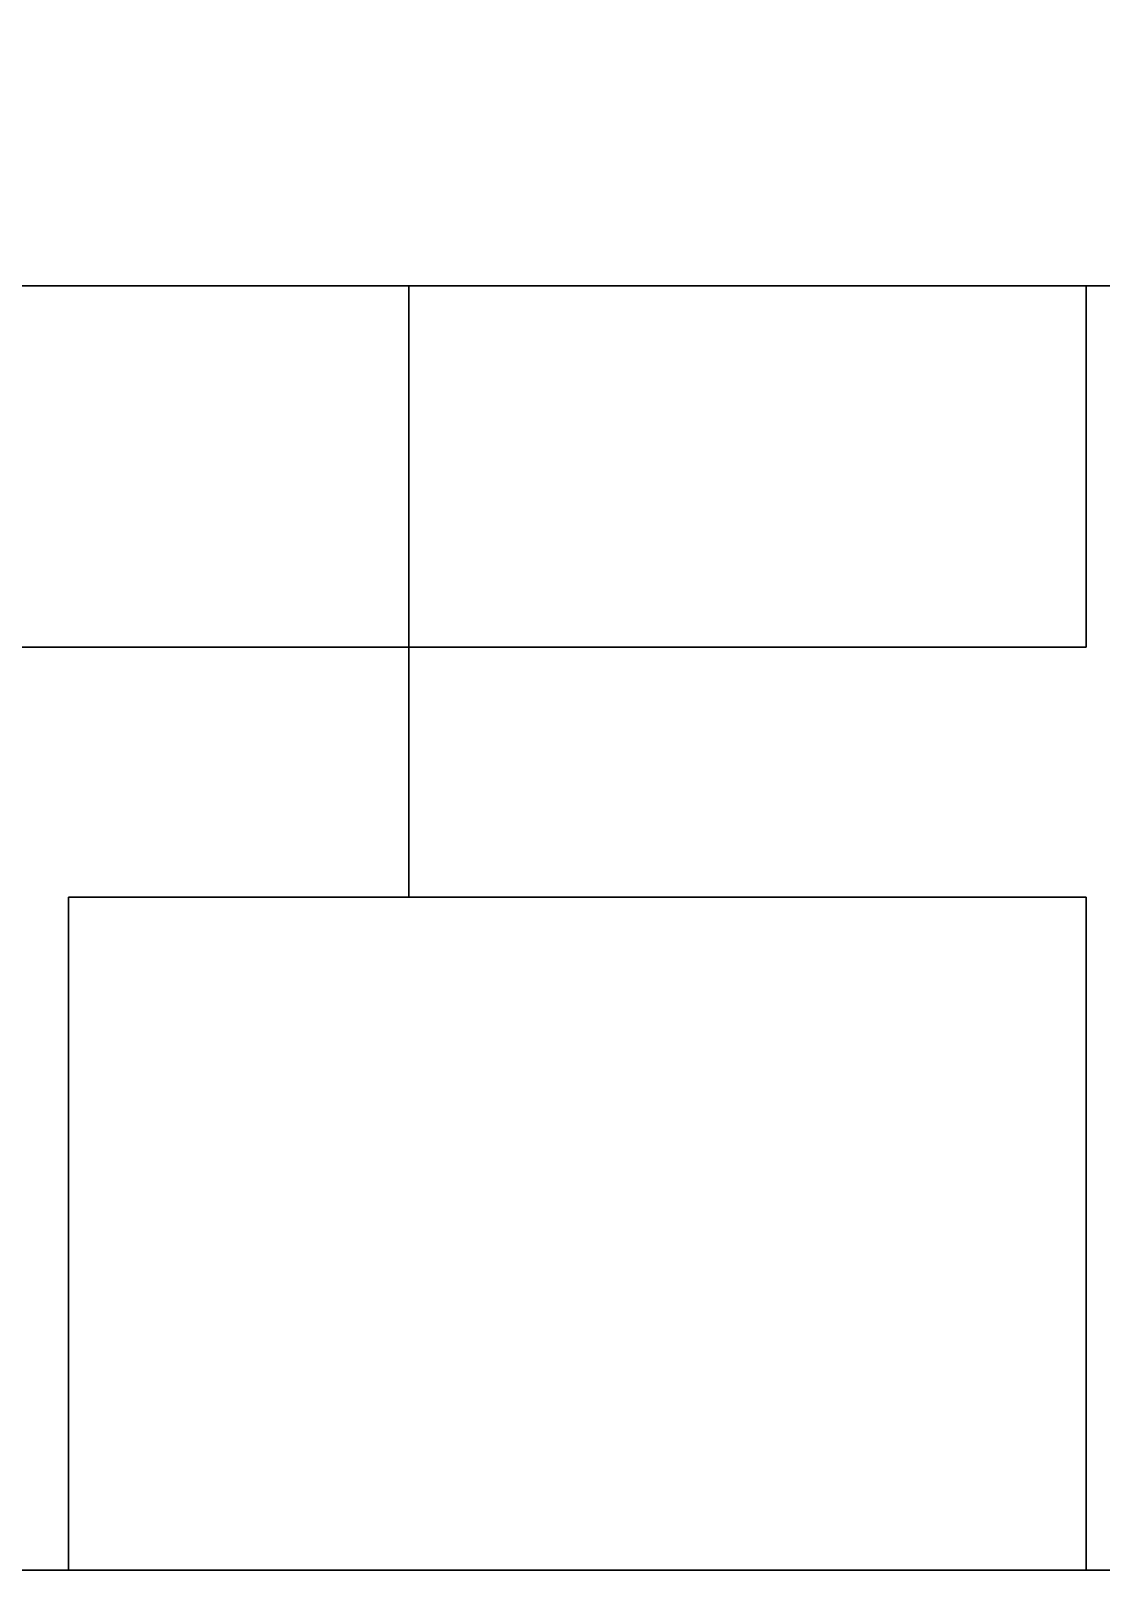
# Model space of a CAD drawing. Header units: metres. Extents: x -14 to 38.7, y -1.1 to 11.2.
# Drawn here: x 23.32 to 26.88, y 0.57 to 5.68 of the extents above; entities that cross this region are included whole.
import ezdxf

# ---------------------------------------------------------------- set-up
doc = ezdxf.new("R2010")
doc.units = ezdxf.units.M

msp = doc.modelspace()

# ---------------------------------------------------------------- linework, layer by layer
at = {"layer": 'F1_CORE', "color": 8}
msp.add_polyline3d([(30.88, 6.73, 0), (30.88, 4.47, 0), (29.23, 4.47, 0), (29.23, 4.835, 0), (20.54, 4.835, 0), (20.54, 0.57, 0), (18.14, 0.57, 0), (18.14, 4.835, 0), (9.45, 4.835, 0), (9.45, 4.47, 0), (7.8, 4.47, 0), (7.8, 6.73, 0), (9.45, 6.73, 0), (9.45, 6.365, 0), (15.98, 6.365, 0), (15.98, 7.565, 0), (18.14, 7.565, 0), (18.14, 10.63, 0), (20.54, 10.63, 0), (20.54, 7.565, 0), (22.7, 7.565, 0), (22.7, 6.365, 0), (29.23, 6.365, 0), (29.23, 6.73, 0)], close=True, dxfattribs=at)
at = {"layer": 'F1_CORE', "color": 15}
msp.add_polyline3d([(7.8, 6.73, 2.6), (7.8, 4.47, 2.6), (9.45, 4.47, 2.6), (9.45, 4.835, 2.6), (18.14, 4.835, 2.6), (18.14, 0.57, 2.6), (20.54, 0.57, 2.6), (20.54, 4.835, 2.6), (29.23, 4.835, 2.6), (29.23, 4.47, 2.6), (30.88, 4.47, 2.6), (30.88, 6.73, 2.6), (29.23, 6.73, 2.6), (29.23, 6.365, 2.6), (22.7, 6.365, 2.6), (22.7, 7.565, 2.6), (20.54, 7.565, 2.6), (20.54, 10.63, 2.6), (18.14, 10.63, 2.6), (18.14, 7.565, 2.6), (15.98, 7.565, 2.6), (15.98, 6.365, 2.6), (9.45, 6.365, 2.6), (9.45, 6.73, 2.6)], close=True, dxfattribs=at)
at = {"layer": 'F1_CORE', "color": 43}
for points in [[(22.7, 4.835, 2.6), (22.7, 4.835), (24.58, 4.835), (24.58, 4.835, 2.6)], [(24.58, 4.835, 2.6), (24.58, 4.835), (26.83, 4.835), (26.83, 4.835, 2.6)], [(26.83, 4.835, 2.6), (26.83, 4.835), (29.23, 4.835), (29.23, 4.835, 2.6)]]:
    msp.add_3dface(points, dxfattribs=at)
at = {"layer": 'F1_MSE_BWC2', "color": 43}
for points in [[(26.83, 4.835, 2.6), (26.83, 4.835), (24.58, 4.835), (24.58, 4.835, 2.6)], [(24.58, 4.835, 2.6), (24.58, 4.835), (24.58, 3.635), (24.58, 3.635, 2.6)], [(26.83, 3.635, 2.6), (26.83, 3.635), (26.83, 4.835), (26.83, 4.835, 2.6)], [(24.58, 3.635, 2.6), (24.58, 3.635), (26.83, 3.635), (26.83, 3.635, 2.6)]]:
    msp.add_3dface(points, dxfattribs=at)
at = {"layer": 'F1_MSE_BWC2', "color": 8}
msp.add_3dface([(26.83, 4.835), (26.83, 3.635), (24.58, 3.635), (24.58, 4.835)], dxfattribs=at)
at = {"layer": 'F1_MSE_BWC2', "color": 15}
msp.add_3dface([(24.58, 4.835, 2.6), (24.58, 3.635, 2.6), (26.83, 3.635, 2.6), (26.83, 4.835, 2.6)], dxfattribs=at)
at = {"layer": 'F1_MSE_BWC2', "color": 143}
msp.add_3dface([(24.58, 4.535, 2.1), (24.58, 4.535, 1.5), (24.58, 3.935, 1.5), (24.58, 3.935, 2.1)], dxfattribs=at)
at = {"layer": 'F1_MSE_BWC2', "color": 45}
msp.add_3dface([(25.93, 3.635, 2.1), (25.93, 3.635), (26.73, 3.635), (26.73, 3.635, 2.1)], dxfattribs=at)
at = {"layer": 'F1_MSE_DORM1', "color": 8}
msp.add_polyline3d([(24.58, 3.635, 0), (24.58, 2.805, 0), (23.45, 2.805, 0), (23.45, 0.57, 0), (20.54, 0.57, 0), (20.54, 3.635, 0)], close=True, dxfattribs=at)
at = {"layer": 'F1_MSE_DORM1', "color": 15}
msp.add_polyline3d([(20.54, 3.635, 2.6), (20.54, 0.57, 2.6), (23.45, 0.57, 2.6), (23.45, 2.805, 2.6), (24.58, 2.805, 2.6), (24.58, 3.635, 2.6)], close=True, dxfattribs=at)
at = {"layer": 'F1_MSE_DORM1', "color": 43}
for points in [[(24.58, 3.635, 2.6), (24.58, 3.635), (22.7, 3.635), (22.7, 3.635, 2.6)], [(24.58, 2.805, 2.6), (24.58, 2.805), (24.58, 3.635), (24.58, 3.635, 2.6)], [(23.45, 2.805, 2.6), (23.45, 2.805), (24.58, 2.805), (24.58, 2.805, 2.6)], [(23.45, 0.57, 2.6), (23.45, 0.57), (23.45, 2.805), (23.45, 2.805, 2.6)], [(20.54, 0.57, 2.6), (20.54, 0.57), (23.45, 0.57), (23.45, 0.57, 2.6)]]:
    msp.add_3dface(points, dxfattribs=at)
at = {"layer": 'F1_MSE_DORM1', "color": 45}
msp.add_3dface([(24.58, 2.82, 2.1), (24.58, 2.82), (24.58, 3.62), (24.58, 3.62, 2.1)], dxfattribs=at)
at = {"layer": 'F1_MSE_DORM2', "color": 43}
for points in [[(23.45, 2.805, 2.6), (23.45, 2.805), (23.45, 0.57), (23.45, 0.57, 2.6)], [(24.58, 2.805, 2.6), (24.58, 2.805), (23.45, 2.805), (23.45, 2.805, 2.6)], [(26.83, 2.805, 2.6), (26.83, 2.805), (24.58, 2.805), (24.58, 2.805, 2.6)], [(26.83, 0.57, 2.6), (26.83, 0.57), (26.83, 2.805), (26.83, 2.805, 2.6)], [(23.45, 0.57, 2.6), (23.45, 0.57), (26.83, 0.57), (26.83, 0.57, 2.6)]]:
    msp.add_3dface(points, dxfattribs=at)
at = {"layer": 'F1_MSE_DORM2', "color": 8}
msp.add_3dface([(26.83, 2.805), (26.83, 0.57), (23.45, 0.57), (23.45, 2.805)], dxfattribs=at)
at = {"layer": 'F1_MSE_DORM2', "color": 15}
msp.add_3dface([(23.45, 2.805, 2.6), (23.45, 0.57, 2.6), (26.83, 0.57, 2.6), (26.83, 2.805, 2.6)], dxfattribs=at)
at = {"layer": 'F1_MSE_DORM2', "color": 45}
msp.add_3dface([(26.73, 2.805, 2.1), (26.73, 2.805), (25.93, 2.805), (25.93, 2.805, 2.1)], dxfattribs=at)
at = {"layer": 'F1_MSE_DORM2', "color": 143}
msp.add_3dface([(24.54, 0.57, 2.3), (24.54, 0.57, 1.1), (25.74, 0.57, 1.1), (25.74, 0.57, 2.3)], dxfattribs=at)
at = {"layer": 'F1_MSE_LIV', "color": 8}
msp.add_polyline3d([(30.88, 4.47, 0), (30.88, 0.57, 0), (26.83, 0.57, 0), (26.83, 2.805, 0), (24.58, 2.805, 0), (24.58, 3.635, 0), (26.83, 3.635, 0), (26.83, 4.835, 0), (29.23, 4.835, 0), (29.23, 4.47, 0)], close=True, dxfattribs=at)
at = {"layer": 'F1_MSE_LIV', "color": 15}
msp.add_polyline3d([(24.58, 3.635, 2.6), (24.58, 2.805, 2.6), (26.83, 2.805, 2.6), (26.83, 0.57, 2.6), (30.88, 0.57, 2.6), (30.88, 4.47, 2.6), (29.23, 4.47, 2.6), (29.23, 4.835, 2.6), (26.83, 4.835, 2.6), (26.83, 3.635, 2.6)], close=True, dxfattribs=at)
at = {"layer": 'F1_MSE_LIV', "color": 43}
for points in [[(29.23, 4.835, 2.6), (29.23, 4.835), (26.83, 4.835), (26.83, 4.835, 2.6)], [(26.83, 4.835, 2.6), (26.83, 4.835), (26.83, 3.635), (26.83, 3.635, 2.6)], [(26.83, 3.635, 2.6), (26.83, 3.635), (24.58, 3.635), (24.58, 3.635, 2.6)], [(24.58, 3.635, 2.6), (24.58, 3.635), (24.58, 2.805), (24.58, 2.805, 2.6)], [(24.58, 2.805, 2.6), (24.58, 2.805), (26.83, 2.805), (26.83, 2.805, 2.6)], [(26.83, 2.805, 2.6), (26.83, 2.805), (26.83, 0.57), (26.83, 0.57, 2.6)], [(26.83, 0.57, 2.6), (26.83, 0.57), (30.88, 0.57), (30.88, 0.57, 2.6)]]:
    msp.add_3dface(points, dxfattribs=at)
at = {"layer": 'F1_MSE_LIV', "color": 45}
for points in [[(26.73, 3.635, 2.1), (26.73, 3.635), (25.93, 3.635), (25.93, 3.635, 2.1)], [(24.58, 3.62, 2.1), (24.58, 3.62), (24.58, 2.82), (24.58, 2.82, 2.1)], [(25.93, 2.805, 2.1), (25.93, 2.805), (26.73, 2.805), (26.73, 2.805, 2.1)]]:
    msp.add_3dface(points, dxfattribs=at)
at = {"layer": 'F2_CORE', "color": 8}
msp.add_polyline3d([(30.88, 6.73, 2.6), (30.88, 4.47, 2.6), (29.23, 4.47, 2.6), (29.23, 4.835, 2.6), (20.54, 4.835, 2.6), (20.54, 0.57, 2.6), (18.14, 0.57, 2.6), (18.14, 4.835, 2.6), (9.45, 4.835, 2.6), (9.45, 4.47, 2.6), (7.8, 4.47, 2.6), (7.8, 6.73, 2.6), (9.45, 6.73, 2.6), (9.45, 6.365, 2.6), (15.98, 6.365, 2.6), (15.98, 7.565, 2.6), (18.14, 7.565, 2.6), (18.14, 10.63, 2.6), (20.54, 10.63, 2.6), (20.54, 7.565, 2.6), (22.7, 7.565, 2.6), (22.7, 6.365, 2.6), (29.23, 6.365, 2.6), (29.23, 6.73, 2.6)], close=True, dxfattribs=at)
at = {"layer": 'F2_CORE', "color": 15}
msp.add_polyline3d([(7.8, 6.73, 5.2), (7.8, 4.47, 5.2), (9.45, 4.47, 5.2), (9.45, 4.835, 5.2), (18.14, 4.835, 5.2), (18.14, 0.57, 5.2), (20.54, 0.57, 5.2), (20.54, 4.835, 5.2), (29.23, 4.835, 5.2), (29.23, 4.47, 5.2), (30.88, 4.47, 5.2), (30.88, 6.73, 5.2), (29.23, 6.73, 5.2), (29.23, 6.365, 5.2), (22.7, 6.365, 5.2), (22.7, 7.565, 5.2), (20.54, 7.565, 5.2), (20.54, 10.63, 5.2), (18.14, 10.63, 5.2), (18.14, 7.565, 5.2), (15.98, 7.565, 5.2), (15.98, 6.365, 5.2), (9.45, 6.365, 5.2), (9.45, 6.73, 5.2)], close=True, dxfattribs=at)
at = {"layer": 'F2_CORE', "color": 43}
for points in [[(22.7, 4.835, 5.2), (22.7, 4.835, 2.6), (24.58, 4.835, 2.6), (24.58, 4.835, 5.2)], [(24.58, 4.835, 5.2), (24.58, 4.835, 2.6), (26.83, 4.835, 2.6), (26.83, 4.835, 5.2)], [(26.83, 4.835, 5.2), (26.83, 4.835, 2.6), (29.23, 4.835, 2.6), (29.23, 4.835, 5.2)]]:
    msp.add_3dface(points, dxfattribs=at)
at = {"layer": 'F2_MSE_BWC2', "color": 43}
for points in [[(26.83, 4.835, 5.2), (26.83, 4.835, 2.6), (24.58, 4.835, 2.6), (24.58, 4.835, 5.2)], [(24.58, 4.835, 5.2), (24.58, 4.835, 2.6), (24.58, 3.635, 2.6), (24.58, 3.635, 5.2)], [(26.83, 3.635, 5.2), (26.83, 3.635, 2.6), (26.83, 4.835, 2.6), (26.83, 4.835, 5.2)], [(24.58, 3.635, 5.2), (24.58, 3.635, 2.6), (26.83, 3.635, 2.6), (26.83, 3.635, 5.2)]]:
    msp.add_3dface(points, dxfattribs=at)
at = {"layer": 'F2_MSE_BWC2', "color": 8}
msp.add_3dface([(26.83, 4.835, 2.6), (26.83, 3.635, 2.6), (24.58, 3.635, 2.6), (24.58, 4.835, 2.6)], dxfattribs=at)
at = {"layer": 'F2_MSE_BWC2', "color": 15}
msp.add_3dface([(24.58, 4.835, 5.2), (24.58, 3.635, 5.2), (26.83, 3.635, 5.2), (26.83, 4.835, 5.2)], dxfattribs=at)
at = {"layer": 'F2_MSE_BWC2', "color": 143}
msp.add_3dface([(24.58, 4.535, 4.7), (24.58, 4.535, 4.1), (24.58, 3.935, 4.1), (24.58, 3.935, 4.7)], dxfattribs=at)
at = {"layer": 'F2_MSE_BWC2', "color": 45}
msp.add_3dface([(25.93, 3.635, 4.7), (25.93, 3.635, 2.6), (26.73, 3.635, 2.6), (26.73, 3.635, 4.7)], dxfattribs=at)
at = {"layer": 'F2_MSE_DORM1', "color": 8}
msp.add_polyline3d([(24.58, 3.635, 2.6), (24.58, 2.805, 2.6), (23.45, 2.805, 2.6), (23.45, 0.57, 2.6), (20.54, 0.57, 2.6), (20.54, 3.635, 2.6)], close=True, dxfattribs=at)
at = {"layer": 'F2_MSE_DORM1', "color": 15}
msp.add_polyline3d([(20.54, 3.635, 5.2), (20.54, 0.57, 5.2), (23.45, 0.57, 5.2), (23.45, 2.805, 5.2), (24.58, 2.805, 5.2), (24.58, 3.635, 5.2)], close=True, dxfattribs=at)
at = {"layer": 'F2_MSE_DORM1', "color": 43}
for points in [[(24.58, 3.635, 5.2), (24.58, 3.635, 2.6), (22.7, 3.635, 2.6), (22.7, 3.635, 5.2)], [(24.58, 2.805, 5.2), (24.58, 2.805, 2.6), (24.58, 3.635, 2.6), (24.58, 3.635, 5.2)], [(23.45, 2.805, 5.2), (23.45, 2.805, 2.6), (24.58, 2.805, 2.6), (24.58, 2.805, 5.2)], [(23.45, 0.57, 5.2), (23.45, 0.57, 2.6), (23.45, 2.805, 2.6), (23.45, 2.805, 5.2)], [(20.54, 0.57, 5.2), (20.54, 0.57, 2.6), (23.45, 0.57, 2.6), (23.45, 0.57, 5.2)]]:
    msp.add_3dface(points, dxfattribs=at)
at = {"layer": 'F2_MSE_DORM1', "color": 45}
msp.add_3dface([(24.58, 2.82, 4.7), (24.58, 2.82, 2.6), (24.58, 3.62, 2.6), (24.58, 3.62, 4.7)], dxfattribs=at)
at = {"layer": 'F2_MSE_DORM2', "color": 43}
for points in [[(23.45, 2.805, 5.2), (23.45, 2.805, 2.6), (23.45, 0.57, 2.6), (23.45, 0.57, 5.2)], [(24.58, 2.805, 5.2), (24.58, 2.805, 2.6), (23.45, 2.805, 2.6), (23.45, 2.805, 5.2)], [(26.83, 2.805, 5.2), (26.83, 2.805, 2.6), (24.58, 2.805, 2.6), (24.58, 2.805, 5.2)], [(26.83, 0.57, 5.2), (26.83, 0.57, 2.6), (26.83, 2.805, 2.6), (26.83, 2.805, 5.2)], [(23.45, 0.57, 5.2), (23.45, 0.57, 2.6), (26.83, 0.57, 2.6), (26.83, 0.57, 5.2)]]:
    msp.add_3dface(points, dxfattribs=at)
at = {"layer": 'F2_MSE_DORM2', "color": 8}
msp.add_3dface([(26.83, 2.805, 2.6), (26.83, 0.57, 2.6), (23.45, 0.57, 2.6), (23.45, 2.805, 2.6)], dxfattribs=at)
at = {"layer": 'F2_MSE_DORM2', "color": 15}
msp.add_3dface([(23.45, 2.805, 5.2), (23.45, 0.57, 5.2), (26.83, 0.57, 5.2), (26.83, 2.805, 5.2)], dxfattribs=at)
at = {"layer": 'F2_MSE_DORM2', "color": 45}
msp.add_3dface([(26.73, 2.805, 4.7), (26.73, 2.805, 2.6), (25.93, 2.805, 2.6), (25.93, 2.805, 4.7)], dxfattribs=at)
at = {"layer": 'F2_MSE_DORM2', "color": 143}
msp.add_3dface([(24.54, 0.57, 4.9), (24.54, 0.57, 3.7), (25.74, 0.57, 3.7), (25.74, 0.57, 4.9)], dxfattribs=at)
at = {"layer": 'F2_MSE_LIV', "color": 8}
msp.add_polyline3d([(30.88, 4.47, 2.6), (30.88, 0.57, 2.6), (26.83, 0.57, 2.6), (26.83, 2.805, 2.6), (24.58, 2.805, 2.6), (24.58, 3.635, 2.6), (26.83, 3.635, 2.6), (26.83, 4.835, 2.6), (29.23, 4.835, 2.6), (29.23, 4.47, 2.6)], close=True, dxfattribs=at)
at = {"layer": 'F2_MSE_LIV', "color": 15}
msp.add_polyline3d([(24.58, 3.635, 5.2), (24.58, 2.805, 5.2), (26.83, 2.805, 5.2), (26.83, 0.57, 5.2), (30.88, 0.57, 5.2), (30.88, 4.47, 5.2), (29.23, 4.47, 5.2), (29.23, 4.835, 5.2), (26.83, 4.835, 5.2), (26.83, 3.635, 5.2)], close=True, dxfattribs=at)
at = {"layer": 'F2_MSE_LIV', "color": 43}
for points in [[(29.23, 4.835, 5.2), (29.23, 4.835, 2.6), (26.83, 4.835, 2.6), (26.83, 4.835, 5.2)], [(26.83, 4.835, 5.2), (26.83, 4.835, 2.6), (26.83, 3.635, 2.6), (26.83, 3.635, 5.2)], [(26.83, 3.635, 5.2), (26.83, 3.635, 2.6), (24.58, 3.635, 2.6), (24.58, 3.635, 5.2)], [(24.58, 3.635, 5.2), (24.58, 3.635, 2.6), (24.58, 2.805, 2.6), (24.58, 2.805, 5.2)], [(24.58, 2.805, 5.2), (24.58, 2.805, 2.6), (26.83, 2.805, 2.6), (26.83, 2.805, 5.2)], [(26.83, 2.805, 5.2), (26.83, 2.805, 2.6), (26.83, 0.57, 2.6), (26.83, 0.57, 5.2)], [(26.83, 0.57, 5.2), (26.83, 0.57, 2.6), (30.88, 0.57, 2.6), (30.88, 0.57, 5.2)]]:
    msp.add_3dface(points, dxfattribs=at)
at = {"layer": 'F2_MSE_LIV', "color": 45}
for points in [[(26.73, 3.635, 4.7), (26.73, 3.635, 2.6), (25.93, 3.635, 2.6), (25.93, 3.635, 4.7)], [(24.58, 3.62, 4.7), (24.58, 3.62, 2.6), (24.58, 2.82, 2.6), (24.58, 2.82, 4.7)], [(25.93, 2.805, 4.7), (25.93, 2.805, 2.6), (26.73, 2.805, 2.6), (26.73, 2.805, 4.7)]]:
    msp.add_3dface(points, dxfattribs=at)
at = {"layer": 'F3_CORE', "color": 8}
msp.add_polyline3d([(30.88, 6.73, 5.2), (30.88, 4.47, 5.2), (29.23, 4.47, 5.2), (29.23, 4.835, 5.2), (20.54, 4.835, 5.2), (20.54, 0.57, 5.2), (18.14, 0.57, 5.2), (18.14, 4.835, 5.2), (9.45, 4.835, 5.2), (9.45, 4.47, 5.2), (7.8, 4.47, 5.2), (7.8, 6.73, 5.2), (9.45, 6.73, 5.2), (9.45, 6.365, 5.2), (15.98, 6.365, 5.2), (15.98, 7.565, 5.2), (18.14, 7.565, 5.2), (18.14, 10.63, 5.2), (20.54, 10.63, 5.2), (20.54, 7.565, 5.2), (22.7, 7.565, 5.2), (22.7, 6.365, 5.2), (29.23, 6.365, 5.2), (29.23, 6.73, 5.2)], close=True, dxfattribs=at)
at = {"layer": 'F3_CORE', "color": 15}
msp.add_polyline3d([(7.8, 6.73, 7.8), (7.8, 4.47, 7.8), (9.45, 4.47, 7.8), (9.45, 4.835, 7.8), (18.14, 4.835, 7.8), (18.14, 0.57, 7.8), (20.54, 0.57, 7.8), (20.54, 4.835, 7.8), (29.23, 4.835, 7.8), (29.23, 4.47, 7.8), (30.88, 4.47, 7.8), (30.88, 6.73, 7.8), (29.23, 6.73, 7.8), (29.23, 6.365, 7.8), (22.7, 6.365, 7.8), (22.7, 7.565, 7.8), (20.54, 7.565, 7.8), (20.54, 10.63, 7.8), (18.14, 10.63, 7.8), (18.14, 7.565, 7.8), (15.98, 7.565, 7.8), (15.98, 6.365, 7.8), (9.45, 6.365, 7.8), (9.45, 6.73, 7.8)], close=True, dxfattribs=at)
at = {"layer": 'F3_CORE', "color": 43}
for points in [[(22.7, 4.835, 7.8), (22.7, 4.835, 5.2), (24.58, 4.835, 5.2), (24.58, 4.835, 7.8)], [(24.58, 4.835, 7.8), (24.58, 4.835, 5.2), (26.83, 4.835, 5.2), (26.83, 4.835, 7.8)], [(26.83, 4.835, 7.8), (26.83, 4.835, 5.2), (29.23, 4.835, 5.2), (29.23, 4.835, 7.8)]]:
    msp.add_3dface(points, dxfattribs=at)
at = {"layer": 'F3_MSE_BWC2', "color": 43}
for points in [[(26.83, 4.835, 7.8), (26.83, 4.835, 5.2), (24.58, 4.835, 5.2), (24.58, 4.835, 7.8)], [(24.58, 4.835, 7.8), (24.58, 4.835, 5.2), (24.58, 3.635, 5.2), (24.58, 3.635, 7.8)], [(26.83, 3.635, 7.8), (26.83, 3.635, 5.2), (26.83, 4.835, 5.2), (26.83, 4.835, 7.8)], [(24.58, 3.635, 7.8), (24.58, 3.635, 5.2), (26.83, 3.635, 5.2), (26.83, 3.635, 7.8)]]:
    msp.add_3dface(points, dxfattribs=at)
at = {"layer": 'F3_MSE_BWC2', "color": 8}
msp.add_3dface([(26.83, 4.835, 5.2), (26.83, 3.635, 5.2), (24.58, 3.635, 5.2), (24.58, 4.835, 5.2)], dxfattribs=at)
at = {"layer": 'F3_MSE_BWC2', "color": 15}
msp.add_3dface([(24.58, 4.835, 7.8), (24.58, 3.635, 7.8), (26.83, 3.635, 7.8), (26.83, 4.835, 7.8)], dxfattribs=at)
at = {"layer": 'F3_MSE_BWC2', "color": 143}
msp.add_3dface([(24.58, 4.535, 7.3), (24.58, 4.535, 6.7), (24.58, 3.935, 6.7), (24.58, 3.935, 7.3)], dxfattribs=at)
at = {"layer": 'F3_MSE_BWC2', "color": 45}
msp.add_3dface([(25.93, 3.635, 7.3), (25.93, 3.635, 5.2), (26.73, 3.635, 5.2), (26.73, 3.635, 7.3)], dxfattribs=at)
at = {"layer": 'F3_MSE_DORM1', "color": 8}
msp.add_polyline3d([(24.58, 3.635, 5.2), (24.58, 2.805, 5.2), (23.45, 2.805, 5.2), (23.45, 0.57, 5.2), (20.54, 0.57, 5.2), (20.54, 3.635, 5.2)], close=True, dxfattribs=at)
at = {"layer": 'F3_MSE_DORM1', "color": 15}
msp.add_polyline3d([(20.54, 3.635, 7.8), (20.54, 0.57, 7.8), (23.45, 0.57, 7.8), (23.45, 2.805, 7.8), (24.58, 2.805, 7.8), (24.58, 3.635, 7.8)], close=True, dxfattribs=at)
at = {"layer": 'F3_MSE_DORM1', "color": 43}
for points in [[(24.58, 3.635, 7.8), (24.58, 3.635, 5.2), (22.7, 3.635, 5.2), (22.7, 3.635, 7.8)], [(24.58, 2.805, 7.8), (24.58, 2.805, 5.2), (24.58, 3.635, 5.2), (24.58, 3.635, 7.8)], [(23.45, 2.805, 7.8), (23.45, 2.805, 5.2), (24.58, 2.805, 5.2), (24.58, 2.805, 7.8)], [(23.45, 0.57, 7.8), (23.45, 0.57, 5.2), (23.45, 2.805, 5.2), (23.45, 2.805, 7.8)], [(20.54, 0.57, 7.8), (20.54, 0.57, 5.2), (23.45, 0.57, 5.2), (23.45, 0.57, 7.8)]]:
    msp.add_3dface(points, dxfattribs=at)
at = {"layer": 'F3_MSE_DORM1', "color": 45}
msp.add_3dface([(24.58, 2.82, 7.3), (24.58, 2.82, 5.2), (24.58, 3.62, 5.2), (24.58, 3.62, 7.3)], dxfattribs=at)
at = {"layer": 'F3_MSE_DORM2', "color": 43}
for points in [[(23.45, 2.805, 7.8), (23.45, 2.805, 5.2), (23.45, 0.57, 5.2), (23.45, 0.57, 7.8)], [(24.58, 2.805, 7.8), (24.58, 2.805, 5.2), (23.45, 2.805, 5.2), (23.45, 2.805, 7.8)], [(26.83, 2.805, 7.8), (26.83, 2.805, 5.2), (24.58, 2.805, 5.2), (24.58, 2.805, 7.8)], [(26.83, 0.57, 7.8), (26.83, 0.57, 5.2), (26.83, 2.805, 5.2), (26.83, 2.805, 7.8)], [(23.45, 0.57, 7.8), (23.45, 0.57, 5.2), (26.83, 0.57, 5.2), (26.83, 0.57, 7.8)]]:
    msp.add_3dface(points, dxfattribs=at)
at = {"layer": 'F3_MSE_DORM2', "color": 8}
msp.add_3dface([(26.83, 2.805, 5.2), (26.83, 0.57, 5.2), (23.45, 0.57, 5.2), (23.45, 2.805, 5.2)], dxfattribs=at)
at = {"layer": 'F3_MSE_DORM2', "color": 15}
msp.add_3dface([(23.45, 2.805, 7.8), (23.45, 0.57, 7.8), (26.83, 0.57, 7.8), (26.83, 2.805, 7.8)], dxfattribs=at)
at = {"layer": 'F3_MSE_DORM2', "color": 45}
msp.add_3dface([(26.73, 2.805, 7.3), (26.73, 2.805, 5.2), (25.93, 2.805, 5.2), (25.93, 2.805, 7.3)], dxfattribs=at)
at = {"layer": 'F3_MSE_DORM2', "color": 143}
msp.add_3dface([(24.54, 0.57, 7.5), (24.54, 0.57, 6.3), (25.74, 0.57, 6.3), (25.74, 0.57, 7.5)], dxfattribs=at)
at = {"layer": 'F3_MSE_LIV', "color": 8}
msp.add_polyline3d([(30.88, 4.47, 5.2), (30.88, 0.57, 5.2), (26.83, 0.57, 5.2), (26.83, 2.805, 5.2), (24.58, 2.805, 5.2), (24.58, 3.635, 5.2), (26.83, 3.635, 5.2), (26.83, 4.835, 5.2), (29.23, 4.835, 5.2), (29.23, 4.47, 5.2)], close=True, dxfattribs=at)
at = {"layer": 'F3_MSE_LIV', "color": 15}
msp.add_polyline3d([(24.58, 3.635, 7.8), (24.58, 2.805, 7.8), (26.83, 2.805, 7.8), (26.83, 0.57, 7.8), (30.88, 0.57, 7.8), (30.88, 4.47, 7.8), (29.23, 4.47, 7.8), (29.23, 4.835, 7.8), (26.83, 4.835, 7.8), (26.83, 3.635, 7.8)], close=True, dxfattribs=at)
at = {"layer": 'F3_MSE_LIV', "color": 43}
for points in [[(29.23, 4.835, 7.8), (29.23, 4.835, 5.2), (26.83, 4.835, 5.2), (26.83, 4.835, 7.8)], [(26.83, 4.835, 7.8), (26.83, 4.835, 5.2), (26.83, 3.635, 5.2), (26.83, 3.635, 7.8)], [(26.83, 3.635, 7.8), (26.83, 3.635, 5.2), (24.58, 3.635, 5.2), (24.58, 3.635, 7.8)], [(24.58, 3.635, 7.8), (24.58, 3.635, 5.2), (24.58, 2.805, 5.2), (24.58, 2.805, 7.8)], [(24.58, 2.805, 7.8), (24.58, 2.805, 5.2), (26.83, 2.805, 5.2), (26.83, 2.805, 7.8)], [(26.83, 2.805, 7.8), (26.83, 2.805, 5.2), (26.83, 0.57, 5.2), (26.83, 0.57, 7.8)], [(26.83, 0.57, 7.8), (26.83, 0.57, 5.2), (30.88, 0.57, 5.2), (30.88, 0.57, 7.8)]]:
    msp.add_3dface(points, dxfattribs=at)
at = {"layer": 'F3_MSE_LIV', "color": 45}
for points in [[(26.73, 3.635, 7.3), (26.73, 3.635, 5.2), (25.93, 3.635, 5.2), (25.93, 3.635, 7.3)], [(24.58, 3.62, 7.3), (24.58, 3.62, 5.2), (24.58, 2.82, 5.2), (24.58, 2.82, 7.3)], [(25.93, 2.805, 7.3), (25.93, 2.805, 5.2), (26.73, 2.805, 5.2), (26.73, 2.805, 7.3)]]:
    msp.add_3dface(points, dxfattribs=at)
at = {"layer": 'F4_CORE', "color": 8}
msp.add_polyline3d([(30.88, 6.73, 7.8), (30.88, 4.47, 7.8), (29.23, 4.47, 7.8), (29.23, 4.835, 7.8), (20.54, 4.835, 7.8), (20.54, 0.57, 7.8), (18.14, 0.57, 7.8), (18.14, 4.835, 7.8), (9.45, 4.835, 7.8), (9.45, 4.47, 7.8), (7.8, 4.47, 7.8), (7.8, 6.73, 7.8), (9.45, 6.73, 7.8), (9.45, 6.365, 7.8), (15.98, 6.365, 7.8), (15.98, 7.565, 7.8), (18.14, 7.565, 7.8), (18.14, 10.63, 7.8), (20.54, 10.63, 7.8), (20.54, 7.565, 7.8), (22.7, 7.565, 7.8), (22.7, 6.365, 7.8), (29.23, 6.365, 7.8), (29.23, 6.73, 7.8)], close=True, dxfattribs=at)
at = {"layer": 'F4_CORE', "color": 15}
msp.add_polyline3d([(7.8, 6.73, 10.4), (7.8, 4.47, 10.4), (9.45, 4.47, 10.4), (9.45, 4.835, 10.4), (18.14, 4.835, 10.4), (18.14, 0.57, 10.4), (20.54, 0.57, 10.4), (20.54, 4.835, 10.4), (29.23, 4.835, 10.4), (29.23, 4.47, 10.4), (30.88, 4.47, 10.4), (30.88, 6.73, 10.4), (29.23, 6.73, 10.4), (29.23, 6.365, 10.4), (22.7, 6.365, 10.4), (22.7, 7.565, 10.4), (20.54, 7.565, 10.4), (20.54, 10.63, 10.4), (18.14, 10.63, 10.4), (18.14, 7.565, 10.4), (15.98, 7.565, 10.4), (15.98, 6.365, 10.4), (9.45, 6.365, 10.4), (9.45, 6.73, 10.4)], close=True, dxfattribs=at)
at = {"layer": 'F4_CORE', "color": 43}
for points in [[(22.7, 4.835, 10.4), (22.7, 4.835, 7.8), (24.58, 4.835, 7.8), (24.58, 4.835, 10.4)], [(24.58, 4.835, 10.4), (24.58, 4.835, 7.8), (26.83, 4.835, 7.8), (26.83, 4.835, 10.4)], [(26.83, 4.835, 10.4), (26.83, 4.835, 7.8), (29.23, 4.835, 7.8), (29.23, 4.835, 10.4)]]:
    msp.add_3dface(points, dxfattribs=at)
at = {"layer": 'F4_MSE_BWC2', "color": 43}
for points in [[(26.83, 4.835, 10.4), (26.83, 4.835, 7.8), (24.58, 4.835, 7.8), (24.58, 4.835, 10.4)], [(24.58, 4.835, 10.4), (24.58, 4.835, 7.8), (24.58, 3.635, 7.8), (24.58, 3.635, 10.4)], [(26.83, 3.635, 10.4), (26.83, 3.635, 7.8), (26.83, 4.835, 7.8), (26.83, 4.835, 10.4)], [(24.58, 3.635, 10.4), (24.58, 3.635, 7.8), (26.83, 3.635, 7.8), (26.83, 3.635, 10.4)]]:
    msp.add_3dface(points, dxfattribs=at)
at = {"layer": 'F4_MSE_BWC2', "color": 8}
msp.add_3dface([(26.83, 4.835, 7.8), (26.83, 3.635, 7.8), (24.58, 3.635, 7.8), (24.58, 4.835, 7.8)], dxfattribs=at)
at = {"layer": 'F4_MSE_BWC2', "color": 15}
msp.add_3dface([(24.58, 4.835, 10.4), (24.58, 3.635, 10.4), (26.83, 3.635, 10.4), (26.83, 4.835, 10.4)], dxfattribs=at)
at = {"layer": 'F4_MSE_BWC2', "color": 143}
msp.add_3dface([(24.58, 4.535, 9.9), (24.58, 4.535, 9.3), (24.58, 3.935, 9.3), (24.58, 3.935, 9.9)], dxfattribs=at)
at = {"layer": 'F4_MSE_BWC2', "color": 45}
msp.add_3dface([(25.93, 3.635, 9.9), (25.93, 3.635, 7.8), (26.73, 3.635, 7.8), (26.73, 3.635, 9.9)], dxfattribs=at)
at = {"layer": 'F4_MSE_DORM1', "color": 8}
msp.add_polyline3d([(24.58, 3.635, 7.8), (24.58, 2.805, 7.8), (23.45, 2.805, 7.8), (23.45, 0.57, 7.8), (20.54, 0.57, 7.8), (20.54, 3.635, 7.8)], close=True, dxfattribs=at)
at = {"layer": 'F4_MSE_DORM1', "color": 15}
msp.add_polyline3d([(20.54, 3.635, 10.4), (20.54, 0.57, 10.4), (23.45, 0.57, 10.4), (23.45, 2.805, 10.4), (24.58, 2.805, 10.4), (24.58, 3.635, 10.4)], close=True, dxfattribs=at)
at = {"layer": 'F4_MSE_DORM1', "color": 43}
for points in [[(24.58, 3.635, 10.4), (24.58, 3.635, 7.8), (22.7, 3.635, 7.8), (22.7, 3.635, 10.4)], [(24.58, 2.805, 10.4), (24.58, 2.805, 7.8), (24.58, 3.635, 7.8), (24.58, 3.635, 10.4)], [(23.45, 2.805, 10.4), (23.45, 2.805, 7.8), (24.58, 2.805, 7.8), (24.58, 2.805, 10.4)], [(23.45, 0.57, 10.4), (23.45, 0.57, 7.8), (23.45, 2.805, 7.8), (23.45, 2.805, 10.4)], [(20.54, 0.57, 10.4), (20.54, 0.57, 7.8), (23.45, 0.57, 7.8), (23.45, 0.57, 10.4)]]:
    msp.add_3dface(points, dxfattribs=at)
at = {"layer": 'F4_MSE_DORM1', "color": 45}
msp.add_3dface([(24.58, 2.82, 9.9), (24.58, 2.82, 7.8), (24.58, 3.62, 7.8), (24.58, 3.62, 9.9)], dxfattribs=at)
at = {"layer": 'F4_MSE_DORM2', "color": 43}
for points in [[(23.45, 2.805, 10.4), (23.45, 2.805, 7.8), (23.45, 0.57, 7.8), (23.45, 0.57, 10.4)], [(24.58, 2.805, 10.4), (24.58, 2.805, 7.8), (23.45, 2.805, 7.8), (23.45, 2.805, 10.4)], [(26.83, 2.805, 10.4), (26.83, 2.805, 7.8), (24.58, 2.805, 7.8), (24.58, 2.805, 10.4)], [(26.83, 0.57, 10.4), (26.83, 0.57, 7.8), (26.83, 2.805, 7.8), (26.83, 2.805, 10.4)], [(23.45, 0.57, 10.4), (23.45, 0.57, 7.8), (26.83, 0.57, 7.8), (26.83, 0.57, 10.4)]]:
    msp.add_3dface(points, dxfattribs=at)
at = {"layer": 'F4_MSE_DORM2', "color": 8}
msp.add_3dface([(26.83, 2.805, 7.8), (26.83, 0.57, 7.8), (23.45, 0.57, 7.8), (23.45, 2.805, 7.8)], dxfattribs=at)
at = {"layer": 'F4_MSE_DORM2', "color": 15}
msp.add_3dface([(23.45, 2.805, 10.4), (23.45, 0.57, 10.4), (26.83, 0.57, 10.4), (26.83, 2.805, 10.4)], dxfattribs=at)
at = {"layer": 'F4_MSE_DORM2', "color": 45}
msp.add_3dface([(26.73, 2.805, 9.9), (26.73, 2.805, 7.8), (25.93, 2.805, 7.8), (25.93, 2.805, 9.9)], dxfattribs=at)
at = {"layer": 'F4_MSE_DORM2', "color": 143}
msp.add_3dface([(24.54, 0.57, 10.1), (24.54, 0.57, 8.9), (25.74, 0.57, 8.9), (25.74, 0.57, 10.1)], dxfattribs=at)
at = {"layer": 'F4_MSE_LIV', "color": 8}
msp.add_polyline3d([(30.88, 4.47, 7.8), (30.88, 0.57, 7.8), (26.83, 0.57, 7.8), (26.83, 2.805, 7.8), (24.58, 2.805, 7.8), (24.58, 3.635, 7.8), (26.83, 3.635, 7.8), (26.83, 4.835, 7.8), (29.23, 4.835, 7.8), (29.23, 4.47, 7.8)], close=True, dxfattribs=at)
at = {"layer": 'F4_MSE_LIV', "color": 15}
msp.add_polyline3d([(24.58, 3.635, 10.4), (24.58, 2.805, 10.4), (26.83, 2.805, 10.4), (26.83, 0.57, 10.4), (30.88, 0.57, 10.4), (30.88, 4.47, 10.4), (29.23, 4.47, 10.4), (29.23, 4.835, 10.4), (26.83, 4.835, 10.4), (26.83, 3.635, 10.4)], close=True, dxfattribs=at)
at = {"layer": 'F4_MSE_LIV', "color": 43}
for points in [[(29.23, 4.835, 10.4), (29.23, 4.835, 7.8), (26.83, 4.835, 7.8), (26.83, 4.835, 10.4)], [(26.83, 4.835, 10.4), (26.83, 4.835, 7.8), (26.83, 3.635, 7.8), (26.83, 3.635, 10.4)], [(26.83, 3.635, 10.4), (26.83, 3.635, 7.8), (24.58, 3.635, 7.8), (24.58, 3.635, 10.4)], [(24.58, 3.635, 10.4), (24.58, 3.635, 7.8), (24.58, 2.805, 7.8), (24.58, 2.805, 10.4)], [(24.58, 2.805, 10.4), (24.58, 2.805, 7.8), (26.83, 2.805, 7.8), (26.83, 2.805, 10.4)], [(26.83, 2.805, 10.4), (26.83, 2.805, 7.8), (26.83, 0.57, 7.8), (26.83, 0.57, 10.4)], [(26.83, 0.57, 10.4), (26.83, 0.57, 7.8), (30.88, 0.57, 7.8), (30.88, 0.57, 10.4)]]:
    msp.add_3dface(points, dxfattribs=at)
at = {"layer": 'F4_MSE_LIV', "color": 45}
for points in [[(26.73, 3.635, 9.9), (26.73, 3.635, 7.8), (25.93, 3.635, 7.8), (25.93, 3.635, 9.9)], [(24.58, 3.62, 9.9), (24.58, 3.62, 7.8), (24.58, 2.82, 7.8), (24.58, 2.82, 9.9)], [(25.93, 2.805, 9.9), (25.93, 2.805, 7.8), (26.73, 2.805, 7.8), (26.73, 2.805, 9.9)]]:
    msp.add_3dface(points, dxfattribs=at)
at = {"layer": 'F5_CORE', "color": 8}
msp.add_polyline3d([(30.88, 6.73, 10.4), (30.88, 4.47, 10.4), (29.23, 4.47, 10.4), (29.23, 4.835, 10.4), (20.54, 4.835, 10.4), (20.54, 0.57, 10.4), (18.14, 0.57, 10.4), (18.14, 4.835, 10.4), (9.45, 4.835, 10.4), (9.45, 4.47, 10.4), (7.8, 4.47, 10.4), (7.8, 6.73, 10.4), (9.45, 6.73, 10.4), (9.45, 6.365, 10.4), (15.98, 6.365, 10.4), (15.98, 7.565, 10.4), (18.14, 7.565, 10.4), (18.14, 10.63, 10.4), (20.54, 10.63, 10.4), (20.54, 7.565, 10.4), (22.7, 7.565, 10.4), (22.7, 6.365, 10.4), (29.23, 6.365, 10.4), (29.23, 6.73, 10.4)], close=True, dxfattribs=at)
at = {"layer": 'F5_CORE', "color": 15}
msp.add_polyline3d([(7.8, 6.73, 13), (7.8, 4.47, 13), (9.45, 4.47, 13), (9.45, 4.835, 13), (18.14, 4.835, 13), (18.14, 0.57, 13), (20.54, 0.57, 13), (20.54, 4.835, 13), (29.23, 4.835, 13), (29.23, 4.47, 13), (30.88, 4.47, 13), (30.88, 6.73, 13), (29.23, 6.73, 13), (29.23, 6.365, 13), (22.7, 6.365, 13), (22.7, 7.565, 13), (20.54, 7.565, 13), (20.54, 10.63, 13), (18.14, 10.63, 13), (18.14, 7.565, 13), (15.98, 7.565, 13), (15.98, 6.365, 13), (9.45, 6.365, 13), (9.45, 6.73, 13)], close=True, dxfattribs=at)
at = {"layer": 'F5_CORE', "color": 43}
for points in [[(22.7, 4.835, 13), (22.7, 4.835, 10.4), (24.58, 4.835, 10.4), (24.58, 4.835, 13)], [(24.58, 4.835, 13), (24.58, 4.835, 10.4), (26.83, 4.835, 10.4), (26.83, 4.835, 13)], [(26.83, 4.835, 13), (26.83, 4.835, 10.4), (29.23, 4.835, 10.4), (29.23, 4.835, 13)]]:
    msp.add_3dface(points, dxfattribs=at)
at = {"layer": 'F5_MSE_BWC2', "color": 43}
for points in [[(26.83, 4.835, 13), (26.83, 4.835, 10.4), (24.58, 4.835, 10.4), (24.58, 4.835, 13)], [(24.58, 4.835, 13), (24.58, 4.835, 10.4), (24.58, 3.635, 10.4), (24.58, 3.635, 13)], [(26.83, 3.635, 13), (26.83, 3.635, 10.4), (26.83, 4.835, 10.4), (26.83, 4.835, 13)], [(24.58, 3.635, 13), (24.58, 3.635, 10.4), (26.83, 3.635, 10.4), (26.83, 3.635, 13)]]:
    msp.add_3dface(points, dxfattribs=at)
at = {"layer": 'F5_MSE_BWC2', "color": 8}
msp.add_3dface([(26.83, 4.835, 10.4), (26.83, 3.635, 10.4), (24.58, 3.635, 10.4), (24.58, 4.835, 10.4)], dxfattribs=at)
at = {"layer": 'F5_MSE_BWC2', "color": 15}
msp.add_3dface([(24.58, 4.835, 13), (24.58, 3.635, 13), (26.83, 3.635, 13), (26.83, 4.835, 13)], dxfattribs=at)
at = {"layer": 'F5_MSE_BWC2', "color": 143}
msp.add_3dface([(24.58, 4.535, 12.5), (24.58, 4.535, 11.9), (24.58, 3.935, 11.9), (24.58, 3.935, 12.5)], dxfattribs=at)
at = {"layer": 'F5_MSE_BWC2', "color": 45}
msp.add_3dface([(25.93, 3.635, 12.5), (25.93, 3.635, 10.4), (26.73, 3.635, 10.4), (26.73, 3.635, 12.5)], dxfattribs=at)
at = {"layer": 'F5_MSE_DORM1', "color": 8}
msp.add_polyline3d([(24.58, 3.635, 10.4), (24.58, 2.805, 10.4), (23.45, 2.805, 10.4), (23.45, 0.57, 10.4), (20.54, 0.57, 10.4), (20.54, 3.635, 10.4)], close=True, dxfattribs=at)
at = {"layer": 'F5_MSE_DORM1', "color": 15}
msp.add_polyline3d([(20.54, 3.635, 13), (20.54, 0.57, 13), (23.45, 0.57, 13), (23.45, 2.805, 13), (24.58, 2.805, 13), (24.58, 3.635, 13)], close=True, dxfattribs=at)
at = {"layer": 'F5_MSE_DORM1', "color": 43}
for points in [[(24.58, 3.635, 13), (24.58, 3.635, 10.4), (22.7, 3.635, 10.4), (22.7, 3.635, 13)], [(24.58, 2.805, 13), (24.58, 2.805, 10.4), (24.58, 3.635, 10.4), (24.58, 3.635, 13)], [(23.45, 2.805, 13), (23.45, 2.805, 10.4), (24.58, 2.805, 10.4), (24.58, 2.805, 13)], [(23.45, 0.57, 13), (23.45, 0.57, 10.4), (23.45, 2.805, 10.4), (23.45, 2.805, 13)], [(20.54, 0.57, 13), (20.54, 0.57, 10.4), (23.45, 0.57, 10.4), (23.45, 0.57, 13)]]:
    msp.add_3dface(points, dxfattribs=at)
at = {"layer": 'F5_MSE_DORM1', "color": 45}
msp.add_3dface([(24.58, 2.82, 12.5), (24.58, 2.82, 10.4), (24.58, 3.62, 10.4), (24.58, 3.62, 12.5)], dxfattribs=at)
at = {"layer": 'F5_MSE_DORM2', "color": 43}
for points in [[(23.45, 2.805, 13), (23.45, 2.805, 10.4), (23.45, 0.57, 10.4), (23.45, 0.57, 13)], [(24.58, 2.805, 13), (24.58, 2.805, 10.4), (23.45, 2.805, 10.4), (23.45, 2.805, 13)], [(26.83, 2.805, 13), (26.83, 2.805, 10.4), (24.58, 2.805, 10.4), (24.58, 2.805, 13)], [(26.83, 0.57, 13), (26.83, 0.57, 10.4), (26.83, 2.805, 10.4), (26.83, 2.805, 13)], [(23.45, 0.57, 13), (23.45, 0.57, 10.4), (26.83, 0.57, 10.4), (26.83, 0.57, 13)]]:
    msp.add_3dface(points, dxfattribs=at)
at = {"layer": 'F5_MSE_DORM2', "color": 8}
msp.add_3dface([(26.83, 2.805, 10.4), (26.83, 0.57, 10.4), (23.45, 0.57, 10.4), (23.45, 2.805, 10.4)], dxfattribs=at)
at = {"layer": 'F5_MSE_DORM2', "color": 15}
msp.add_3dface([(23.45, 2.805, 13), (23.45, 0.57, 13), (26.83, 0.57, 13), (26.83, 2.805, 13)], dxfattribs=at)
at = {"layer": 'F5_MSE_DORM2', "color": 45}
msp.add_3dface([(26.73, 2.805, 12.5), (26.73, 2.805, 10.4), (25.93, 2.805, 10.4), (25.93, 2.805, 12.5)], dxfattribs=at)
at = {"layer": 'F5_MSE_DORM2', "color": 143}
msp.add_3dface([(24.54, 0.57, 12.7), (24.54, 0.57, 11.5), (25.74, 0.57, 11.5), (25.74, 0.57, 12.7)], dxfattribs=at)
at = {"layer": 'F5_MSE_LIV', "color": 8}
msp.add_polyline3d([(30.88, 4.47, 10.4), (30.88, 0.57, 10.4), (26.83, 0.57, 10.4), (26.83, 2.805, 10.4), (24.58, 2.805, 10.4), (24.58, 3.635, 10.4), (26.83, 3.635, 10.4), (26.83, 4.835, 10.4), (29.23, 4.835, 10.4), (29.23, 4.47, 10.4)], close=True, dxfattribs=at)
at = {"layer": 'F5_MSE_LIV', "color": 15}
msp.add_polyline3d([(24.58, 3.635, 13), (24.58, 2.805, 13), (26.83, 2.805, 13), (26.83, 0.57, 13), (30.88, 0.57, 13), (30.88, 4.47, 13), (29.23, 4.47, 13), (29.23, 4.835, 13), (26.83, 4.835, 13), (26.83, 3.635, 13)], close=True, dxfattribs=at)
at = {"layer": 'F5_MSE_LIV', "color": 43}
for points in [[(29.23, 4.835, 13), (29.23, 4.835, 10.4), (26.83, 4.835, 10.4), (26.83, 4.835, 13)], [(26.83, 4.835, 13), (26.83, 4.835, 10.4), (26.83, 3.635, 10.4), (26.83, 3.635, 13)], [(26.83, 3.635, 13), (26.83, 3.635, 10.4), (24.58, 3.635, 10.4), (24.58, 3.635, 13)], [(24.58, 3.635, 13), (24.58, 3.635, 10.4), (24.58, 2.805, 10.4), (24.58, 2.805, 13)], [(24.58, 2.805, 13), (24.58, 2.805, 10.4), (26.83, 2.805, 10.4), (26.83, 2.805, 13)], [(26.83, 2.805, 13), (26.83, 2.805, 10.4), (26.83, 0.57, 10.4), (26.83, 0.57, 13)], [(26.83, 0.57, 13), (26.83, 0.57, 10.4), (30.88, 0.57, 10.4), (30.88, 0.57, 13)]]:
    msp.add_3dface(points, dxfattribs=at)
at = {"layer": 'F5_MSE_LIV', "color": 45}
for points in [[(26.73, 3.635, 12.5), (26.73, 3.635, 10.4), (25.93, 3.635, 10.4), (25.93, 3.635, 12.5)], [(24.58, 3.62, 12.5), (24.58, 3.62, 10.4), (24.58, 2.82, 10.4), (24.58, 2.82, 12.5)], [(25.93, 2.805, 12.5), (25.93, 2.805, 10.4), (26.73, 2.805, 10.4), (26.73, 2.805, 12.5)]]:
    msp.add_3dface(points, dxfattribs=at)

doc.saveas('drawing.dxf')
